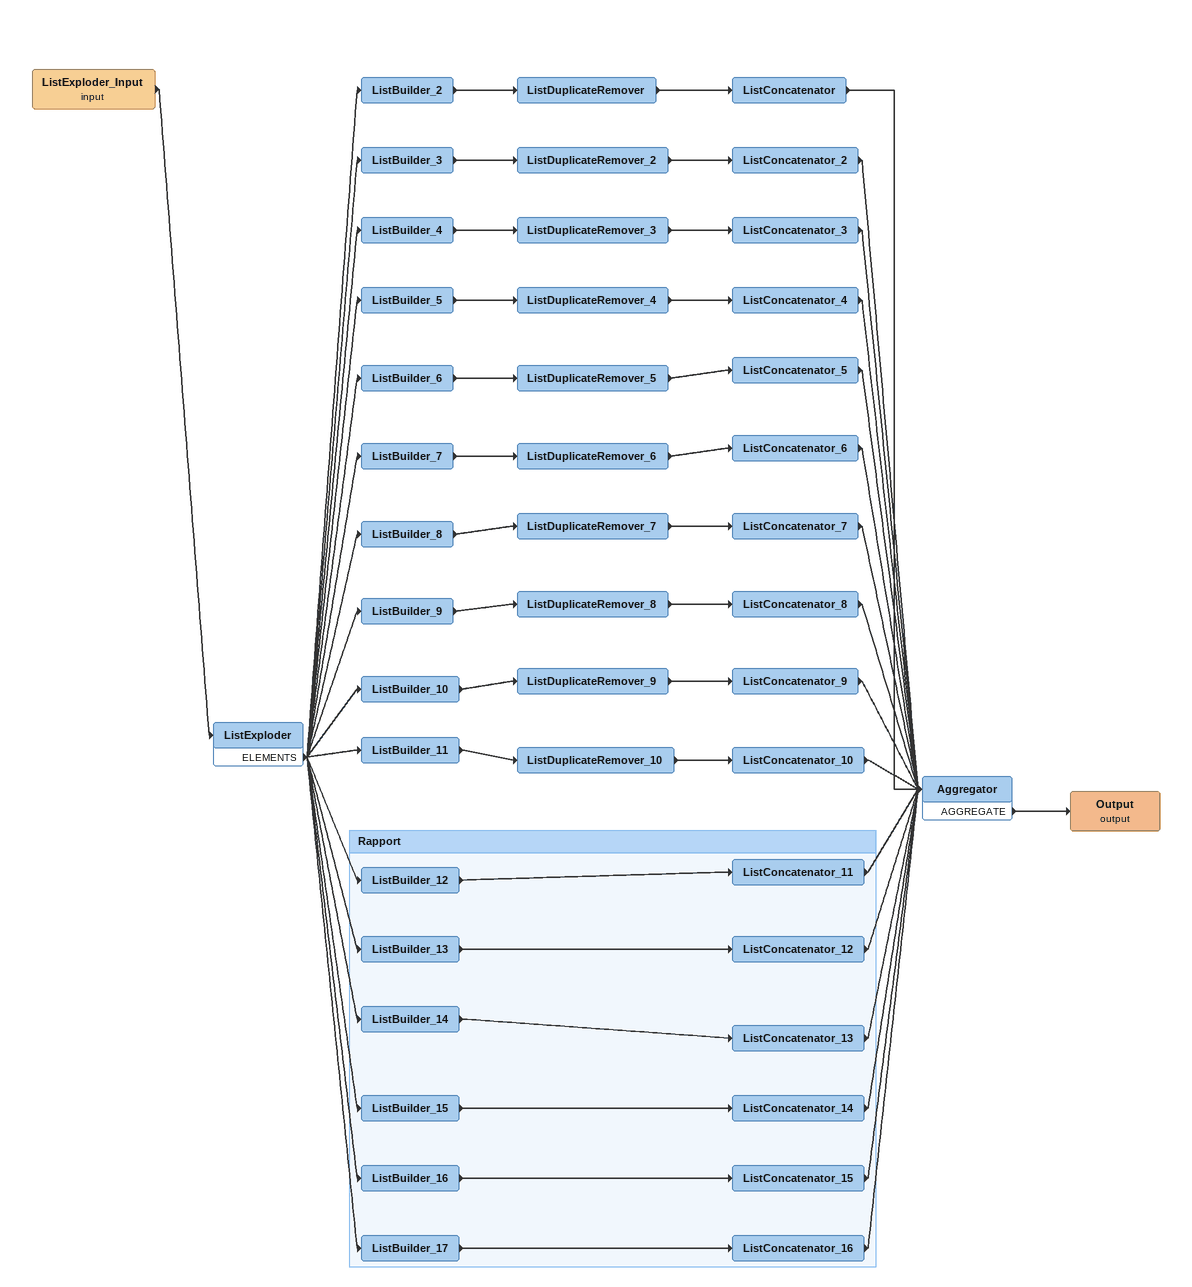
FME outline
ListExploder_Input (input)
    -> ListExploder
ListExploder
    ELEMENTS -> ListBuilder_3
    ELEMENTS -> ListBuilder_2
    ELEMENTS -> ListBuilder_4
    ELEMENTS -> ListBuilder_5
    ELEMENTS -> ListBuilder_6
    ELEMENTS -> ListBuilder_7
    ELEMENTS -> ListBuilder_8
    ELEMENTS -> ListBuilder_9
    ELEMENTS -> ListBuilder_10
    ELEMENTS -> ListBuilder_11
    ELEMENTS -> ListBuilder_12
    ELEMENTS -> ListBuilder_13
    ELEMENTS -> ListBuilder_14
    ELEMENTS -> ListBuilder_15
    ELEMENTS -> ListBuilder_16
    ELEMENTS -> ListBuilder_17
ListBuilder_2
    -> ListDuplicateRemover
ListDuplicateRemover
    -> ListConcatenator
ListConcatenator
    -> Aggregator
ListBuilder_3
    -> ListDuplicateRemover_2
ListDuplicateRemover_2
    -> ListConcatenator_2
ListConcatenator_2
    -> Aggregator
ListBuilder_4
    -> ListDuplicateRemover_3
ListDuplicateRemover_3
    -> ListConcatenator_3
ListConcatenator_3
    -> Aggregator
ListBuilder_5
    -> ListDuplicateRemover_4
ListDuplicateRemover_4
    -> ListConcatenator_4
ListConcatenator_4
    -> Aggregator
ListBuilder_6
    -> ListDuplicateRemover_5
ListDuplicateRemover_5
    -> ListConcatenator_5
ListConcatenator_5
    -> Aggregator
ListBuilder_7
    -> ListDuplicateRemover_6
ListDuplicateRemover_6
    -> ListConcatenator_6
ListConcatenator_6
    -> Aggregator
ListBuilder_8
    -> ListDuplicateRemover_7
ListDuplicateRemover_7
    -> ListConcatenator_7
ListConcatenator_7
    -> Aggregator
ListBuilder_9
    -> ListDuplicateRemover_8
ListDuplicateRemover_8
    -> ListConcatenator_8
ListConcatenator_8
    -> Aggregator
ListBuilder_10
    -> ListDuplicateRemover_9
ListDuplicateRemover_9
    -> ListConcatenator_9
ListConcatenator_9
    -> Aggregator
ListBuilder_11
    -> ListDuplicateRemover_10
ListDuplicateRemover_10
    -> ListConcatenator_10
ListConcatenator_10
    -> Aggregator
Aggregator
    AGGREGATE -> Output (output)
Output (output)

Bookmark: Rapport
ListBuilder_12
    -> ListConcatenator_11
ListConcatenator_11
    -> Aggregator
ListBuilder_13
    -> ListConcatenator_12
ListConcatenator_12
    -> Aggregator
ListBuilder_14
    -> ListConcatenator_13
ListConcatenator_13
    -> Aggregator
ListBuilder_15
    -> ListConcatenator_14
ListConcatenator_14
    -> Aggregator
ListBuilder_16
    -> ListConcatenator_15
ListConcatenator_15
    -> Aggregator
ListBuilder_17
    -> ListConcatenator_16
ListConcatenator_16
    -> Aggregator
